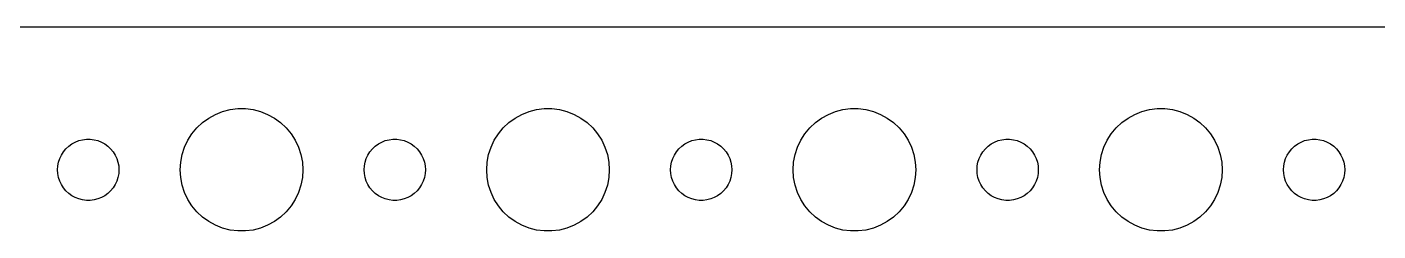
# Model space of a CAD drawing. Header units: metres. Extents: x -134 to 134, y 518 to 1078.
# Drawn here: x -3 to 63.1, y 954 to 964 of the extents above; entities that cross this region are included whole.
import ezdxf

# ---------------------------------------------------------------- set-up
doc = ezdxf.new("R2010")
doc.units = ezdxf.units.M

msp = doc.modelspace()

# ---------------------------------------------------------------- linework, layer by layer
for p, q in [((129.814, 963.99), (-129.814, 963.99)), ((5.58772, 959.312), (5.89252, 959.533)), ((5.89252, 959.533), (6.22266, 959.714)), ((6.22266, 959.714), (6.57294, 959.853)), ((6.57294, 959.853), (6.93785, 959.947)), ((6.93785, 959.947), (7.31161, 959.994)), ((7.31161, 959.994), (7.68837, 959.994)), ((7.68837, 959.994), (8.06213, 959.947)), ((8.06213, 959.947), (8.42705, 959.853)), ((8.42705, 959.853), (8.77733, 959.714)), ((8.77733, 959.714), (9.10747, 959.533)), ((9.10747, 959.533), (9.41226, 959.312)), ((20.5877, 959.312), (20.8925, 959.533)), ((20.8925, 959.533), (21.2227, 959.714)), ((21.2227, 959.714), (21.5729, 959.853)), ((21.5729, 959.853), (21.9379, 959.947)), ((21.9379, 959.947), (22.3116, 959.994)), ((22.3116, 959.994), (22.6884, 959.994)), ((22.6884, 959.994), (23.0621, 959.947)), ((23.0621, 959.947), (23.427, 959.853)), ((23.427, 959.853), (23.7773, 959.714)), ((23.7773, 959.714), (24.1075, 959.533)), ((24.1075, 959.533), (24.4123, 959.312)), ((35.5877, 959.312), (35.8925, 959.533)), ((35.8925, 959.533), (36.2227, 959.714)), ((36.2227, 959.714), (36.5729, 959.853)), ((36.5729, 959.853), (36.9379, 959.947)), ((36.9379, 959.947), (37.3116, 959.994)), ((37.3116, 959.994), (37.6884, 959.994)), ((37.6884, 959.994), (38.0621, 959.947)), ((38.0621, 959.947), (38.427, 959.853)), ((38.427, 959.853), (38.7773, 959.714)), ((38.7773, 959.714), (39.1075, 959.533)), ((39.1075, 959.533), (39.4123, 959.312)), ((50.5877, 959.312), (50.8925, 959.533)), ((50.8925, 959.533), (51.2227, 959.714)), ((51.2227, 959.714), (51.5729, 959.853)), ((51.5729, 959.853), (51.9379, 959.947)), ((51.9379, 959.947), (52.3116, 959.994)), ((52.3116, 959.994), (52.6884, 959.994)), ((52.6884, 959.994), (53.0621, 959.947)), ((53.0621, 959.947), (53.427, 959.853)), ((53.427, 959.853), (53.7773, 959.714)), ((53.7773, 959.714), (54.1075, 959.533)), ((54.1075, 959.533), (54.4123, 959.312)), ((5.07294, 958.763), (5.31308, 959.054)), ((5.31308, 959.054), (5.58772, 959.312)), ((9.41226, 959.312), (9.6869, 959.054)), ((9.6869, 959.054), (9.92705, 958.763)), ((20.0729, 958.763), (20.3131, 959.054)), ((20.3131, 959.054), (20.5877, 959.312)), ((24.4123, 959.312), (24.6869, 959.054)), ((24.6869, 959.054), (24.927, 958.763)), ((35.0729, 958.763), (35.3131, 959.054)), ((35.3131, 959.054), (35.5877, 959.312)), ((39.4123, 959.312), (39.6869, 959.054)), ((39.6869, 959.054), (39.927, 958.763)), ((50.0729, 958.763), (50.3131, 959.054)), ((50.3131, 959.054), (50.5877, 959.312)), ((54.4123, 959.312), (54.6869, 959.054)), ((54.6869, 959.054), (54.927, 958.763)), ((-1.09344, 958.027), (-0.95613, 958.156)), ((-0.95613, 958.156), (-0.80373, 958.266)), ((-0.80373, 958.266), (-0.63866, 958.357)), ((-0.63866, 958.357), (-0.46352, 958.427)), ((-0.46352, 958.427), (-0.28107, 958.473)), ((-0.28107, 958.473), (-0.09418, 958.497)), ((-0.09418, 958.497), (0.09418, 958.497)), ((0.09418, 958.497), (0.28107, 958.473)), ((0.28107, 958.473), (0.46352, 958.427)), ((0.46352, 958.427), (0.63866, 958.357)), ((0.63866, 958.357), (0.80373, 958.266)), ((0.80373, 958.266), (0.95613, 958.156)), ((0.95613, 958.156), (1.09344, 958.027)), ((4.71066, 958.104), (4.87108, 958.445)), ((4.87108, 958.445), (5.07294, 958.763)), ((9.92705, 958.763), (10.1289, 958.445)), ((10.1289, 958.445), (10.2893, 958.104)), ((13.9065, 958.027), (14.0439, 958.156)), ((14.0439, 958.156), (14.1963, 958.266)), ((14.1963, 958.266), (14.3613, 958.357)), ((14.3613, 958.357), (14.5365, 958.427)), ((14.5365, 958.427), (14.7189, 958.473)), ((14.7189, 958.473), (14.9058, 958.497)), ((14.9058, 958.497), (15.0942, 958.497)), ((15.0942, 958.497), (15.2811, 958.473)), ((15.2811, 958.473), (15.4635, 958.427)), ((15.4635, 958.427), (15.6387, 958.357)), ((15.6387, 958.357), (15.8037, 958.266)), ((15.8037, 958.266), (15.9561, 958.156)), ((15.9561, 958.156), (16.0934, 958.027)), ((19.7107, 958.104), (19.8711, 958.445)), ((19.8711, 958.445), (20.0729, 958.763)), ((24.927, 958.763), (25.1289, 958.445)), ((25.1289, 958.445), (25.2893, 958.104)), ((28.9065, 958.027), (29.0439, 958.156)), ((29.0439, 958.156), (29.1963, 958.266)), ((29.1963, 958.266), (29.3613, 958.357)), ((29.3613, 958.357), (29.5365, 958.427)), ((29.5365, 958.427), (29.7189, 958.473)), ((29.7189, 958.473), (29.9058, 958.497)), ((29.9058, 958.497), (30.0942, 958.497)), ((30.0942, 958.497), (30.2811, 958.473)), ((30.2811, 958.473), (30.4635, 958.427)), ((30.4635, 958.427), (30.6387, 958.357)), ((30.6387, 958.357), (30.8037, 958.266)), ((30.8037, 958.266), (30.9561, 958.156)), ((30.9561, 958.156), (31.0934, 958.027)), ((34.7107, 958.104), (34.8711, 958.445)), ((34.8711, 958.445), (35.0729, 958.763)), ((39.927, 958.763), (40.1289, 958.445)), ((40.1289, 958.445), (40.2893, 958.104)), ((43.9065, 958.027), (44.0439, 958.156)), ((44.0439, 958.156), (44.1963, 958.266)), ((44.1963, 958.266), (44.3613, 958.357)), ((44.3613, 958.357), (44.5365, 958.427)), ((44.5365, 958.427), (44.7189, 958.473)), ((44.7189, 958.473), (44.9058, 958.497)), ((44.9058, 958.497), (45.0942, 958.497)), ((45.0942, 958.497), (45.2811, 958.473)), ((45.2811, 958.473), (45.4635, 958.427)), ((45.4635, 958.427), (45.6387, 958.357)), ((45.6387, 958.357), (45.8037, 958.266)), ((45.8037, 958.266), (45.9561, 958.156)), ((45.9561, 958.156), (46.0934, 958.027)), ((49.7107, 958.104), (49.8711, 958.445)), ((49.8711, 958.445), (50.0729, 958.763)), ((54.927, 958.763), (55.1289, 958.445)), ((55.1289, 958.445), (55.2893, 958.104)), ((58.9065, 958.027), (59.0439, 958.156)), ((59.0439, 958.156), (59.1963, 958.266)), ((59.1963, 958.266), (59.3613, 958.357)), ((59.3613, 958.357), (59.5365, 958.427)), ((59.5365, 958.427), (59.7189, 958.473)), ((59.7189, 958.473), (59.9058, 958.497)), ((59.9058, 958.497), (60.0942, 958.497)), ((60.0942, 958.497), (60.2811, 958.473)), ((60.2811, 958.473), (60.4635, 958.427)), ((60.4635, 958.427), (60.6387, 958.357)), ((60.6387, 958.357), (60.8037, 958.266)), ((60.8037, 958.266), (60.9561, 958.156)), ((60.9561, 958.156), (61.0934, 958.027)), ((-1.45287, 957.373), (-1.39465, 957.552)), ((-1.39465, 957.552), (-1.31445, 957.723)), ((-1.31445, 957.723), (-1.21352, 957.882)), ((-1.21352, 957.882), (-1.09344, 958.027)), ((1.09344, 958.027), (1.21352, 957.882)), ((1.21352, 957.882), (1.31445, 957.723)), ((1.31445, 957.723), (1.39465, 957.552)), ((1.39465, 957.552), (1.45287, 957.373)), ((4.52365, 957.376), (4.59424, 957.746)), ((4.59424, 957.746), (4.71066, 958.104)), ((10.2893, 958.104), (10.4057, 957.746)), ((10.4057, 957.746), (10.4763, 957.376)), ((13.5471, 957.373), (13.6053, 957.552)), ((13.6053, 957.552), (13.6855, 957.723)), ((13.6855, 957.723), (13.7865, 957.882)), ((13.7865, 957.882), (13.9065, 958.027)), ((16.0934, 958.027), (16.2135, 957.882)), ((16.2135, 957.882), (16.3145, 957.723)), ((16.3145, 957.723), (16.3947, 957.552)), ((16.3947, 957.552), (16.4529, 957.373)), ((19.5237, 957.376), (19.5942, 957.746)), ((19.5942, 957.746), (19.7107, 958.104)), ((25.2893, 958.104), (25.4057, 957.746)), ((25.4057, 957.746), (25.4763, 957.376)), ((28.5471, 957.373), (28.6053, 957.552)), ((28.6053, 957.552), (28.6855, 957.723)), ((28.6855, 957.723), (28.7865, 957.882)), ((28.7865, 957.882), (28.9065, 958.027)), ((31.0934, 958.027), (31.2135, 957.882)), ((31.2135, 957.882), (31.3145, 957.723)), ((31.3145, 957.723), (31.3947, 957.552)), ((31.3947, 957.552), (31.4529, 957.373)), ((34.5237, 957.376), (34.5942, 957.746)), ((34.5942, 957.746), (34.7107, 958.104)), ((40.2893, 958.104), (40.4057, 957.746)), ((40.4057, 957.746), (40.4763, 957.376)), ((43.5471, 957.373), (43.6053, 957.552)), ((43.6053, 957.552), (43.6855, 957.723)), ((43.6855, 957.723), (43.7865, 957.882)), ((43.7865, 957.882), (43.9065, 958.027)), ((46.0934, 958.027), (46.2135, 957.882)), ((46.2135, 957.882), (46.3145, 957.723)), ((46.3145, 957.723), (46.3947, 957.552)), ((46.3947, 957.552), (46.4529, 957.373)), ((49.5237, 957.376), (49.5942, 957.746)), ((49.5942, 957.746), (49.7107, 958.104)), ((55.2893, 958.104), (55.4057, 957.746)), ((55.4057, 957.746), (55.4763, 957.376)), ((58.5471, 957.373), (58.6053, 957.552)), ((58.6053, 957.552), (58.6855, 957.723)), ((58.6855, 957.723), (58.7865, 957.882)), ((58.7865, 957.882), (58.9065, 958.027)), ((61.0934, 958.027), (61.2135, 957.882)), ((61.2135, 957.882), (61.3145, 957.723)), ((61.3145, 957.723), (61.3947, 957.552)), ((61.3947, 957.552), (61.4529, 957.373)), ((-1.5, 957), (-1.48816, 957.188)), ((-1.48816, 956.812), (-1.5, 957)), ((-1.48816, 957.188), (-1.45287, 957.373)), ((1.45287, 957.373), (1.48816, 957.188)), ((1.48816, 957.188), (1.5, 957)), ((1.5, 957), (1.48816, 956.812)), ((4.5, 957), (4.52365, 957.376)), ((4.52365, 956.624), (4.5, 957)), ((10.4763, 957.376), (10.5, 957)), ((10.5, 957), (10.4763, 956.624)), ((13.5, 957), (13.5118, 957.188)), ((13.5118, 956.812), (13.5, 957)), ((13.5118, 957.188), (13.5471, 957.373)), ((16.4529, 957.373), (16.4882, 957.188)), ((16.4882, 957.188), (16.5, 957)), ((16.5, 957), (16.4882, 956.812)), ((19.5, 957), (19.5237, 957.376)), ((19.5237, 956.624), (19.5, 957)), ((25.4763, 957.376), (25.5, 957)), ((25.5, 957), (25.4763, 956.624)), ((28.5, 957), (28.5118, 957.188)), ((28.5118, 956.812), (28.5, 957)), ((28.5118, 957.188), (28.5471, 957.373)), ((31.4529, 957.373), (31.4882, 957.188)), ((31.4882, 957.188), (31.5, 957)), ((31.5, 957), (31.4882, 956.812)), ((34.5, 957), (34.5237, 957.376)), ((34.5237, 956.624), (34.5, 957)), ((40.4763, 957.376), (40.5, 957)), ((40.5, 957), (40.4763, 956.624)), ((43.5, 957), (43.5118, 957.188)), ((43.5118, 956.812), (43.5, 957)), ((43.5118, 957.188), (43.5471, 957.373)), ((46.4529, 957.373), (46.4882, 957.188)), ((46.4882, 957.188), (46.5, 957)), ((46.5, 957), (46.4882, 956.812)), ((49.5, 957), (49.5237, 957.376)), ((49.5237, 956.624), (49.5, 957)), ((55.4763, 957.376), (55.5, 957)), ((55.5, 957), (55.4763, 956.624)), ((58.5, 957), (58.5118, 957.188)), ((58.5118, 956.812), (58.5, 957)), ((58.5118, 957.188), (58.5471, 957.373)), ((61.4529, 957.373), (61.4882, 957.188)), ((61.4882, 957.188), (61.5, 957)), ((61.5, 957), (61.4882, 956.812)), ((-1.45287, 956.627), (-1.48816, 956.812)), ((-1.39465, 956.448), (-1.45287, 956.627)), ((-1.31445, 956.277), (-1.39465, 956.448)), ((-1.21352, 956.118), (-1.31445, 956.277)), ((1.31445, 956.277), (1.21352, 956.118)), ((1.39465, 956.448), (1.31445, 956.277)), ((1.45287, 956.627), (1.39465, 956.448)), ((1.48816, 956.812), (1.45287, 956.627)), ((4.59424, 956.254), (4.52365, 956.624)), ((4.71066, 955.896), (4.59424, 956.254)), ((10.4057, 956.254), (10.2893, 955.896)), ((10.4763, 956.624), (10.4057, 956.254)), ((13.5471, 956.627), (13.5118, 956.812)), ((13.6053, 956.448), (13.5471, 956.627)), ((13.6855, 956.277), (13.6053, 956.448)), ((13.7865, 956.118), (13.6855, 956.277)), ((16.3145, 956.277), (16.2135, 956.118)), ((16.3947, 956.448), (16.3145, 956.277)), ((16.4529, 956.627), (16.3947, 956.448)), ((16.4882, 956.812), (16.4529, 956.627)), ((19.5942, 956.254), (19.5237, 956.624)), ((19.7107, 955.896), (19.5942, 956.254)), ((25.4057, 956.254), (25.2893, 955.896)), ((25.4763, 956.624), (25.4057, 956.254)), ((28.5471, 956.627), (28.5118, 956.812)), ((28.6053, 956.448), (28.5471, 956.627)), ((28.6855, 956.277), (28.6053, 956.448)), ((28.7865, 956.118), (28.6855, 956.277)), ((31.3145, 956.277), (31.2135, 956.118)), ((31.3947, 956.448), (31.3145, 956.277)), ((31.4529, 956.627), (31.3947, 956.448)), ((31.4882, 956.812), (31.4529, 956.627)), ((34.5942, 956.254), (34.5237, 956.624)), ((34.7107, 955.896), (34.5942, 956.254)), ((40.4057, 956.254), (40.2893, 955.896)), ((40.4763, 956.624), (40.4057, 956.254)), ((43.5471, 956.627), (43.5118, 956.812)), ((43.6053, 956.448), (43.5471, 956.627)), ((43.6855, 956.277), (43.6053, 956.448)), ((43.7865, 956.118), (43.6855, 956.277)), ((46.3145, 956.277), (46.2135, 956.118)), ((46.3947, 956.448), (46.3145, 956.277)), ((46.4529, 956.627), (46.3947, 956.448)), ((46.4882, 956.812), (46.4529, 956.627)), ((49.5942, 956.254), (49.5237, 956.624)), ((49.7107, 955.896), (49.5942, 956.254)), ((55.4057, 956.254), (55.2893, 955.896)), ((55.4763, 956.624), (55.4057, 956.254)), ((58.5471, 956.627), (58.5118, 956.812)), ((58.6053, 956.448), (58.5471, 956.627)), ((58.6855, 956.277), (58.6053, 956.448)), ((58.7865, 956.118), (58.6855, 956.277)), ((61.3145, 956.277), (61.2135, 956.118)), ((61.3947, 956.448), (61.3145, 956.277)), ((61.4529, 956.627), (61.3947, 956.448)), ((61.4882, 956.812), (61.4529, 956.627)), ((-1.09344, 955.973), (-1.21352, 956.118)), ((-0.95613, 955.844), (-1.09344, 955.973)), ((-0.80373, 955.734), (-0.95613, 955.844)), ((-0.63866, 955.643), (-0.80373, 955.734)), ((-0.46352, 955.573), (-0.63866, 955.643)), ((-0.28107, 955.527), (-0.46352, 955.573)), ((-0.09418, 955.503), (-0.28107, 955.527)), ((0.28107, 955.527), (0.09418, 955.503)), ((0.46352, 955.573), (0.28107, 955.527)), ((0.63866, 955.643), (0.46352, 955.573)), ((0.80373, 955.734), (0.63866, 955.643)), ((0.95613, 955.844), (0.80373, 955.734)), ((1.09344, 955.973), (0.95613, 955.844)), ((1.21352, 956.118), (1.09344, 955.973)), ((4.87108, 955.555), (4.71066, 955.896)), ((5.07294, 955.237), (4.87108, 955.555)), ((10.1289, 955.555), (9.92705, 955.237)), ((10.2893, 955.896), (10.1289, 955.555)), ((13.9065, 955.973), (13.7865, 956.118)), ((14.0439, 955.844), (13.9065, 955.973)), ((14.1963, 955.734), (14.0439, 955.844)), ((14.3613, 955.643), (14.1963, 955.734)), ((14.5365, 955.573), (14.3613, 955.643)), ((14.7189, 955.527), (14.5365, 955.573)), ((14.9058, 955.503), (14.7189, 955.527)), ((15.2811, 955.527), (15.0942, 955.503)), ((15.4635, 955.573), (15.2811, 955.527)), ((15.6387, 955.643), (15.4635, 955.573)), ((15.8037, 955.734), (15.6387, 955.643)), ((15.9561, 955.844), (15.8037, 955.734)), ((16.0934, 955.973), (15.9561, 955.844)), ((16.2135, 956.118), (16.0934, 955.973)), ((19.8711, 955.555), (19.7107, 955.896)), ((20.0729, 955.237), (19.8711, 955.555)), ((25.1289, 955.555), (24.927, 955.237)), ((25.2893, 955.896), (25.1289, 955.555)), ((28.9065, 955.973), (28.7865, 956.118)), ((29.0439, 955.844), (28.9065, 955.973)), ((29.1963, 955.734), (29.0439, 955.844)), ((29.3613, 955.643), (29.1963, 955.734)), ((29.5365, 955.573), (29.3613, 955.643)), ((29.7189, 955.527), (29.5365, 955.573)), ((29.9058, 955.503), (29.7189, 955.527)), ((30.2811, 955.527), (30.0942, 955.503)), ((30.4635, 955.573), (30.2811, 955.527)), ((30.6387, 955.643), (30.4635, 955.573)), ((30.8037, 955.734), (30.6387, 955.643)), ((30.9561, 955.844), (30.8037, 955.734)), ((31.0934, 955.973), (30.9561, 955.844)), ((31.2135, 956.118), (31.0934, 955.973)), ((34.8711, 955.555), (34.7107, 955.896)), ((35.0729, 955.237), (34.8711, 955.555)), ((40.1289, 955.555), (39.927, 955.237)), ((40.2893, 955.896), (40.1289, 955.555)), ((43.9065, 955.973), (43.7865, 956.118)), ((44.0439, 955.844), (43.9065, 955.973)), ((44.1963, 955.734), (44.0439, 955.844)), ((44.3613, 955.643), (44.1963, 955.734)), ((44.5365, 955.573), (44.3613, 955.643)), ((44.7189, 955.527), (44.5365, 955.573)), ((44.9058, 955.503), (44.7189, 955.527)), ((45.2811, 955.527), (45.0942, 955.503)), ((45.4635, 955.573), (45.2811, 955.527)), ((45.6387, 955.643), (45.4635, 955.573)), ((45.8037, 955.734), (45.6387, 955.643)), ((45.9561, 955.844), (45.8037, 955.734)), ((46.0934, 955.973), (45.9561, 955.844)), ((46.2135, 956.118), (46.0934, 955.973)), ((49.8711, 955.555), (49.7107, 955.896)), ((50.0729, 955.237), (49.8711, 955.555)), ((55.1289, 955.555), (54.927, 955.237)), ((55.2893, 955.896), (55.1289, 955.555)), ((58.9065, 955.973), (58.7865, 956.118)), ((59.0439, 955.844), (58.9065, 955.973)), ((59.1963, 955.734), (59.0439, 955.844)), ((59.3613, 955.643), (59.1963, 955.734)), ((59.5365, 955.573), (59.3613, 955.643)), ((59.7189, 955.527), (59.5365, 955.573)), ((59.9058, 955.503), (59.7189, 955.527)), ((60.2811, 955.527), (60.0942, 955.503)), ((60.4635, 955.573), (60.2811, 955.527)), ((60.6387, 955.643), (60.4635, 955.573)), ((60.8037, 955.734), (60.6387, 955.643)), ((60.9561, 955.844), (60.8037, 955.734)), ((61.0934, 955.973), (60.9561, 955.844)), ((61.2135, 956.118), (61.0934, 955.973)), ((0.09418, 955.503), (-0.09418, 955.503)), ((5.31308, 954.946), (5.07294, 955.237)), ((5.58772, 954.688), (5.31308, 954.946)), ((9.6869, 954.946), (9.41226, 954.688)), ((9.92705, 955.237), (9.6869, 954.946)), ((15.0942, 955.503), (14.9058, 955.503)), ((20.3131, 954.946), (20.0729, 955.237)), ((20.5877, 954.688), (20.3131, 954.946)), ((24.6869, 954.946), (24.4123, 954.688)), ((24.927, 955.237), (24.6869, 954.946)), ((30.0942, 955.503), (29.9058, 955.503)), ((35.3131, 954.946), (35.0729, 955.237)), ((35.5877, 954.688), (35.3131, 954.946)), ((39.6869, 954.946), (39.4123, 954.688)), ((39.927, 955.237), (39.6869, 954.946)), ((45.0942, 955.503), (44.9058, 955.503)), ((50.3131, 954.946), (50.0729, 955.237)), ((50.5877, 954.688), (50.3131, 954.946)), ((54.6869, 954.946), (54.4123, 954.688)), ((54.927, 955.237), (54.6869, 954.946)), ((60.0942, 955.503), (59.9058, 955.503)), ((5.89252, 954.467), (5.58772, 954.688)), ((6.22266, 954.286), (5.89252, 954.467)), ((6.57294, 954.147), (6.22266, 954.286)), ((8.77733, 954.286), (8.42705, 954.147)), ((9.10747, 954.467), (8.77733, 954.286)), ((9.41226, 954.688), (9.10747, 954.467)), ((20.8925, 954.467), (20.5877, 954.688)), ((21.2227, 954.286), (20.8925, 954.467)), ((21.5729, 954.147), (21.2227, 954.286)), ((23.7773, 954.286), (23.427, 954.147)), ((24.1075, 954.467), (23.7773, 954.286)), ((24.4123, 954.688), (24.1075, 954.467)), ((35.8925, 954.467), (35.5877, 954.688)), ((36.2227, 954.286), (35.8925, 954.467)), ((36.5729, 954.147), (36.2227, 954.286)), ((38.7773, 954.286), (38.427, 954.147)), ((39.1075, 954.467), (38.7773, 954.286)), ((39.4123, 954.688), (39.1075, 954.467)), ((50.8925, 954.467), (50.5877, 954.688)), ((51.2227, 954.286), (50.8925, 954.467)), ((51.5729, 954.147), (51.2227, 954.286)), ((53.7773, 954.286), (53.427, 954.147)), ((54.1075, 954.467), (53.7773, 954.286)), ((54.4123, 954.688), (54.1075, 954.467)), ((6.93785, 954.053), (6.57294, 954.147)), ((7.31161, 954.006), (6.93785, 954.053)), ((7.68837, 954.006), (7.31161, 954.006)), ((8.06213, 954.053), (7.68837, 954.006)), ((8.42705, 954.147), (8.06213, 954.053)), ((21.9379, 954.053), (21.5729, 954.147)), ((22.3116, 954.006), (21.9379, 954.053)), ((22.6884, 954.006), (22.3116, 954.006)), ((23.0621, 954.053), (22.6884, 954.006)), ((23.427, 954.147), (23.0621, 954.053)), ((36.9379, 954.053), (36.5729, 954.147)), ((37.3116, 954.006), (36.9379, 954.053)), ((37.6884, 954.006), (37.3116, 954.006)), ((38.0621, 954.053), (37.6884, 954.006)), ((38.427, 954.147), (38.0621, 954.053)), ((51.9379, 954.053), (51.5729, 954.147)), ((52.3116, 954.006), (51.9379, 954.053)), ((52.6884, 954.006), (52.3116, 954.006)), ((53.0621, 954.053), (52.6884, 954.006)), ((53.427, 954.147), (53.0621, 954.053))]:
    msp.add_line(p, q)

doc.saveas('drawing.dxf')
